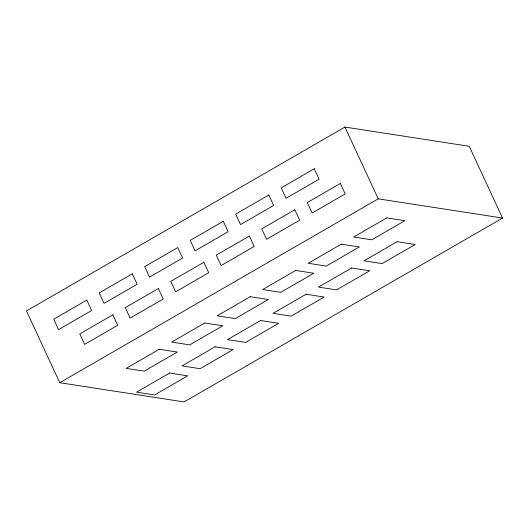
<?xml version="1.0" encoding="UTF-8"?>
<svg xmlns="http://www.w3.org/2000/svg" width="529" height="529" viewBox="0 0 529 529"><rect width="100%" height="100%" fill="white"/><g stroke="black" fill="none" stroke-linecap="round" stroke-linejoin="round"><path stroke-width="0.79" d="M344.941 127.066L26.45 310.94L59.757 382.705L184.059 401.934L502.55 218.06L469.243 146.295L344.941 127.066L378.248 198.831L502.55 218.06M149.687 277.017L182.637 257.993L177.79 247.552L144.701 266.656L149.548 277.097M59.757 382.705L378.248 198.831M86.796 300.088L53.707 319.192L58.554 329.633L91.643 310.53L86.796 300.088M132.296 273.824L99.207 292.927L104.048 303.368L137.137 284.258L132.296 273.824M223.291 221.287L190.202 240.391L195.049 250.825L228.138 231.722L223.291 221.287M268.792 195.016L235.703 214.119L240.543 224.561L273.632 205.457L268.792 195.016M314.286 168.751L281.197 187.855L286.044 198.289L319.132 179.186L314.286 168.751M112.862 314.821L79.773 333.925L84.62 344.366L117.709 325.262L112.862 314.821M158.363 288.556L125.274 307.66L130.114 318.094L163.203 298.991L158.363 288.556M203.857 262.285L170.768 281.388L175.615 291.829L208.704 272.726L203.857 262.285M249.357 236.02L216.268 255.123L221.115 265.558L254.204 246.454L249.357 236.02M294.858 209.749L261.769 228.852L266.609 239.293L299.698 220.19L294.858 209.749M340.352 183.477L307.263 202.587L312.11 213.022L345.199 193.918L340.352 183.477M159.262 349.252L126.167 368.356L144.252 371.153L177.341 352.049L159.262 349.252M204.756 322.981L171.667 342.084L189.746 344.882L222.841 325.778L204.756 322.981M250.257 296.716L217.168 315.82L235.246 318.617L268.335 299.513L250.257 296.716M295.757 270.445L262.662 289.548L280.747 292.345L313.836 273.242L295.757 270.445M341.251 244.18L308.162 263.283L326.241 266.08L359.336 246.977L341.251 244.18M386.752 217.908L353.663 237.012L371.742 239.809L404.83 220.705L386.752 217.908M169.611 373.057L136.522 392.161L154.6 394.958L187.689 375.854L169.611 373.057M215.105 346.786L182.016 365.889L200.094 368.687L233.19 349.583L215.105 346.786M260.605 320.521L227.516 339.625L245.595 342.422L278.684 323.318L260.605 320.521M306.106 294.25L273.017 313.353L291.095 316.15L324.184 297.047L306.106 294.25M351.6 267.985L318.511 287.088L336.589 289.885L369.685 270.782L351.6 267.985M397.1 241.713L364.012 260.817L382.09 263.614L415.179 244.51L397.1 241.713"/></g></svg>
